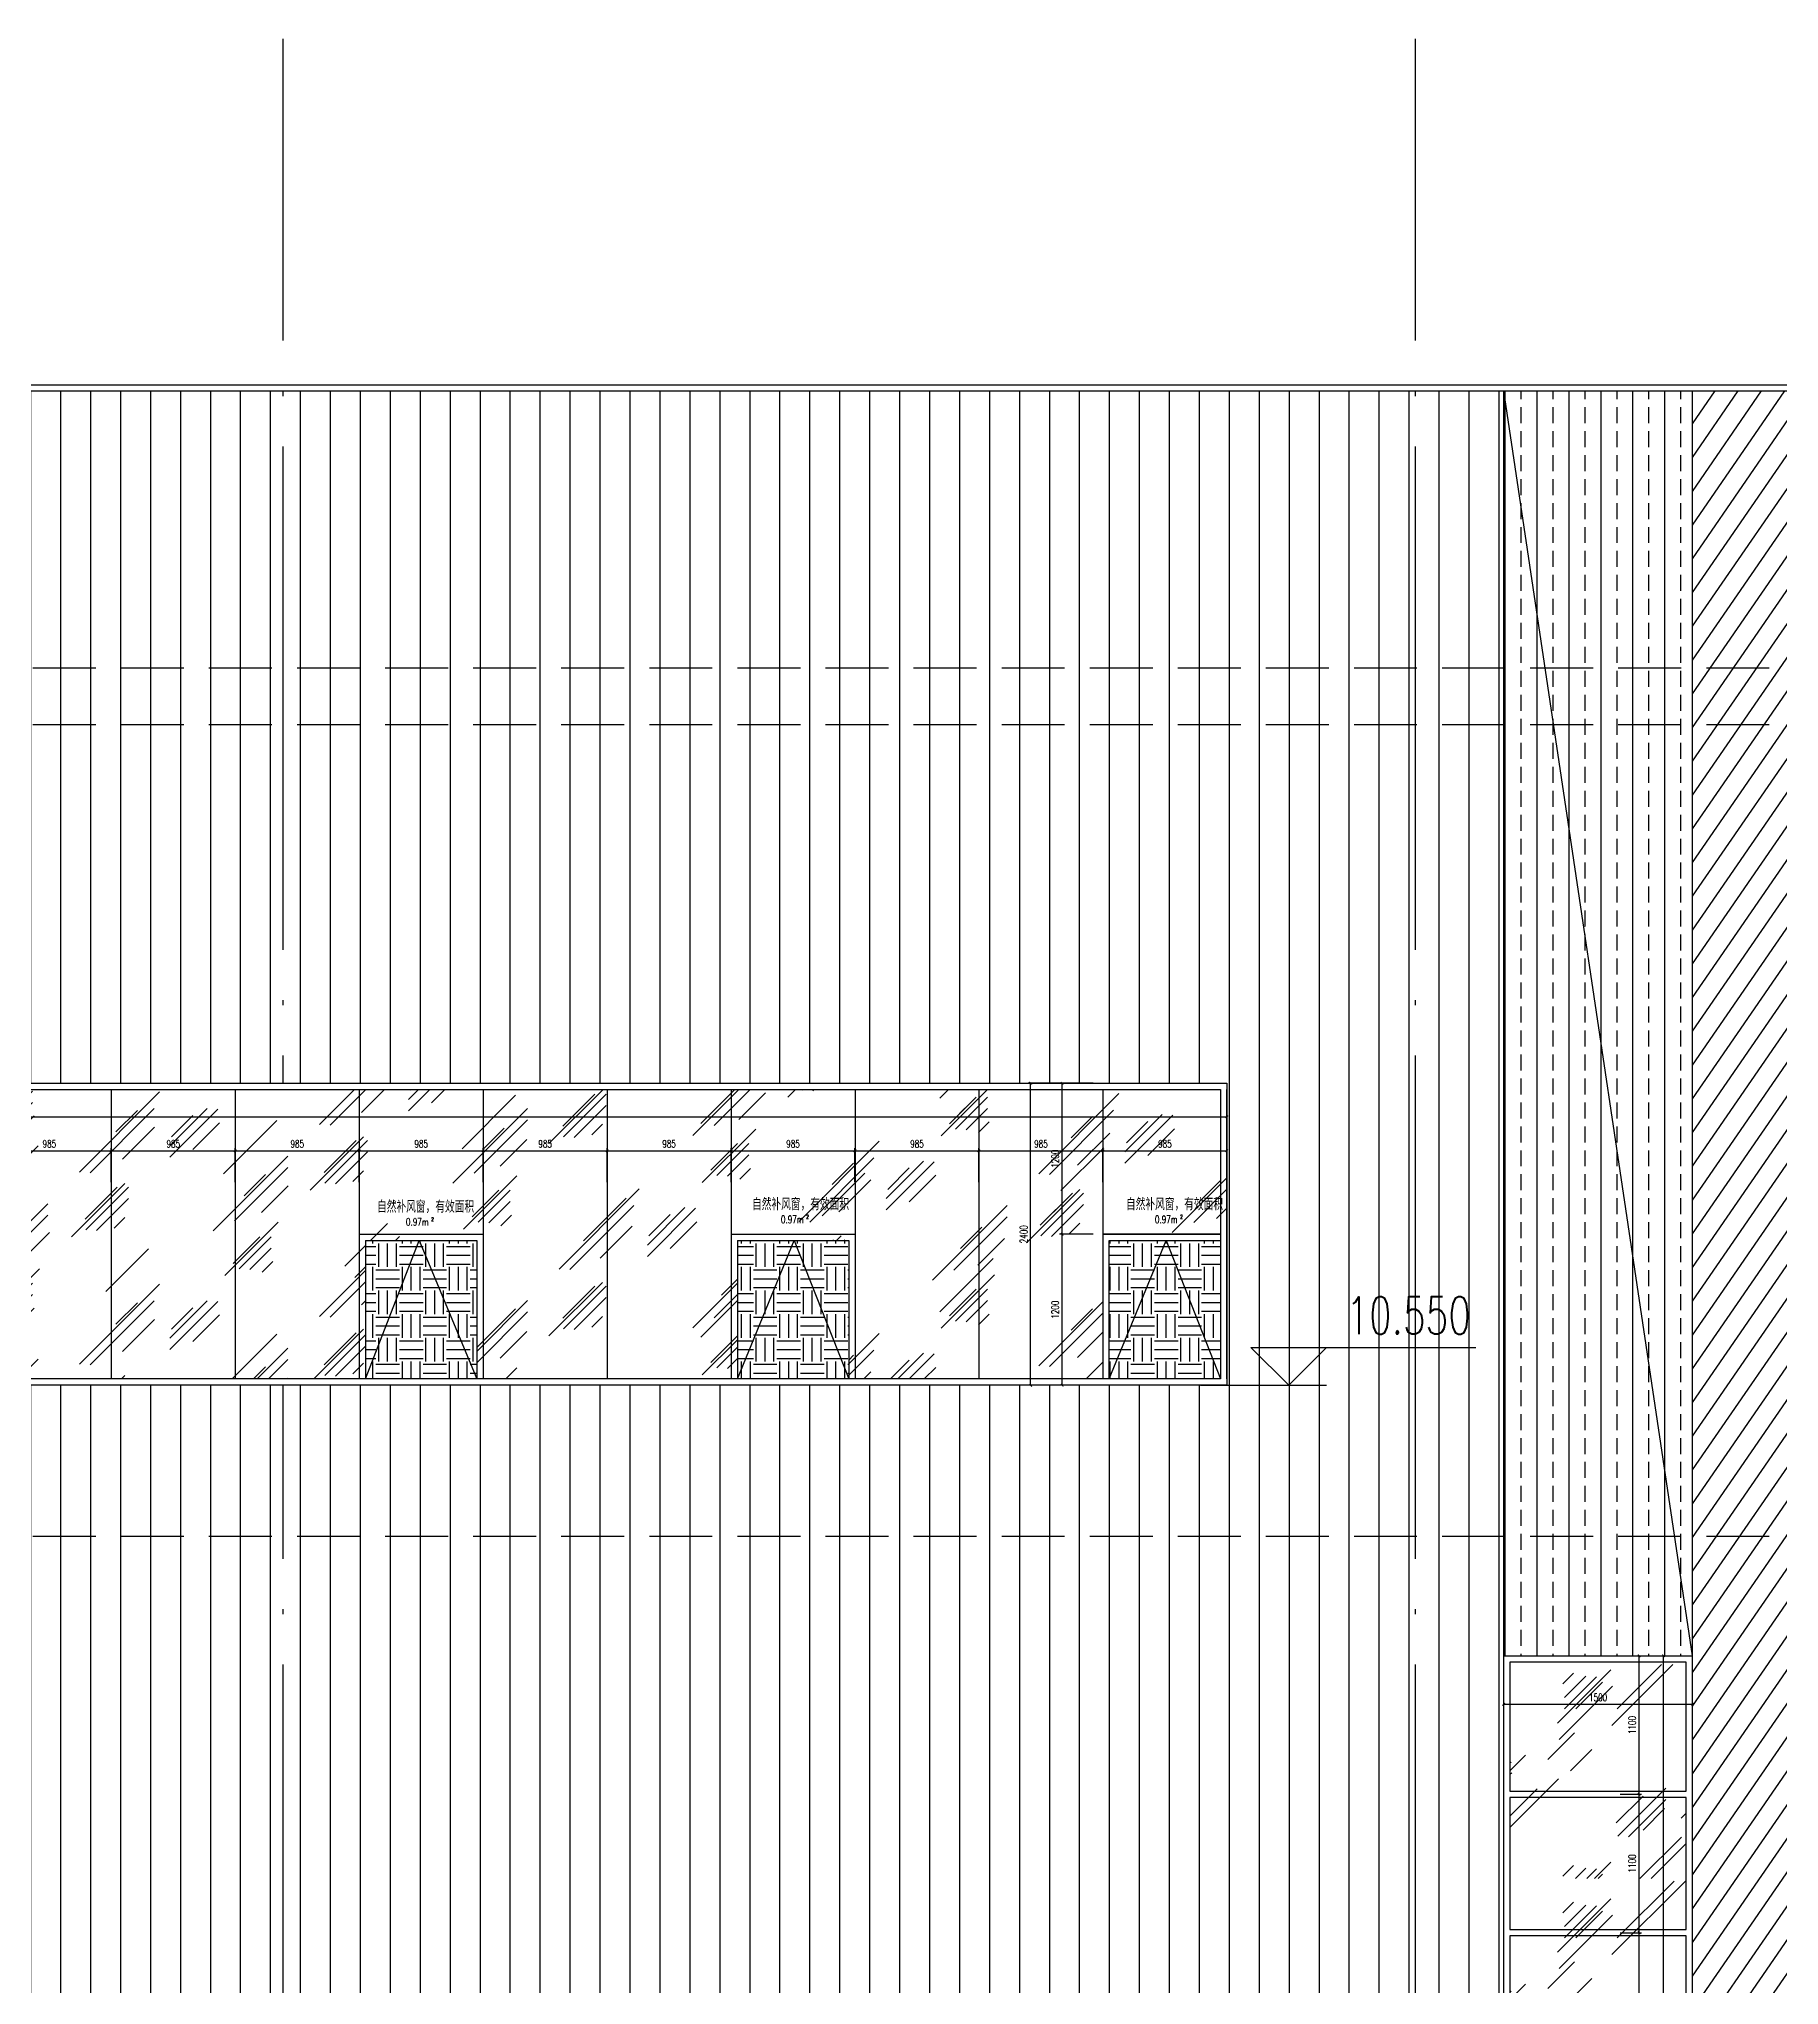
# Model space of a CAD drawing. Extents: x -4210259 to 293730, y -7499 to 868879.
# Drawn here: x -144240 to -130411, y 523021 to 538485 of the extents above; entities that cross this region are included whole.
import ezdxf

# ---------------------------------------------------------------- set-up
doc = ezdxf.new("R2010")
doc.units = 0
doc.header["$LTSCALE"] = 1000
doc.header["$MEASUREMENT"] = 0
doc.linetypes.add('__DASH', pattern=[0.35, 0.25, -0.1])
doc.linetypes.add('DOTE', pattern=[2.42, 2, -0.2, 0.02, -0.2])
doc.layers.get('Defpoints').update_dxf_attribs({"color": 210})
for name, color, linetype in [('A-AXIS-DOTE', 14, 'DOTE'), ('A-HATCH-2', 251, 'Continuous'), ('A-LIN-V', 9, 'Continuous'), ('A-WINDOW', 140, 'Continuous'), ('A-门窗表显示尺寸', 160, 'Continuous'), ('AS-WALL', 40, 'Continuous'), ('DIM_ELEV', 3, 'Continuous'), ('PUB_TEXT', 7, 'Continuous'), ('SPACE_HATCH', 8, 'Continuous'), ('参考线', 8, 'Continuous')]:
    doc.layers.add(name, color=color, linetype=linetype)
doc.layers.add('A-WALL-HATCH', color=8, linetype='Continuous', lineweight=13)
doc.layers.add('A-加建区域', color=47, linetype='Continuous', plot=False)
doc.styles.add('_TCH_DIM', font='SIMPLEX', dxfattribs={"bigfont": 'GBCBIG'})
doc.styles.add('_TCH_DIM_T3', font='SIMPLEX', dxfattribs={"width": 0.705882, "bigfont": 'GBCBIG'})
doc.styles.add('_TCH_SPACE', font='SIMPLEX', dxfattribs={"height": 5, "bigfont": 'GBCBIG'})
doc.styles.add('A-DIM_T3', font='SIMPLEX', dxfattribs={"width": 0.705882, "bigfont": 'GBCBIG'})
doc.dimstyles.new('_TCH_ARCH&&20', dxfattribs={"dimtxt": 59.5, "dimasz": 20, "dimexe": 20, "dimexo": 20, "dimgap": 25.25, "dimtad": 1, "dimdec": 0, "dimzin": 0, "dimdsep": 46, "dimtxsty": '_TCH_DIM_T3', "dimblk": 'ARCHTICK', "dimcen": 0.09, "dimclrt": 7, "dimazin": 2, "dimtfac": 1, "dimtdec": 0, "dimtix": 1, "dimtmove": 2, "dimatfit": 3, "dimfxl": 0, "dimtolj": 1, "dimtzin": 0, "dimarcsym": 0})
doc.dimstyles.new('A-DIM&&20', dxfattribs={"dimtxt": 59.5, "dimasz": 20, "dimexe": 20, "dimexo": 20, "dimgap": 25.25, "dimtad": 1, "dimdec": 0, "dimzin": 0, "dimdsep": 46, "dimtxsty": 'A-DIM_T3', "dimblk": 'ARCHTICK', "dimcen": 0.09, "dimclrt": 7, "dimazin": 2, "dimtfac": 1, "dimtdec": 0, "dimtix": 1, "dimtmove": 2, "dimatfit": 3, "dimfxl": 0, "dimtolj": 1, "dimtzin": 0, "dimarcsym": 0})
pattern_1 = [(90, (0, 0), (-238.125, 0), [])]
pattern_2 = [(0, (0, 0), (187.5, 187.5), [187.5, -187.5]), (0, (0, 70.31), (187.5, 187.5), [187.5, -187.5]), (0, (0, 140.62), (187.5, 187.5), [187.5, -187.5]), (90, (23.44, 164.06), (-187.5, 187.5), [187.5, -187.5]), (90, (93.75, 164.06), (-187.5, 187.5), [187.5, -187.5]), (90, (164.06, 164.06), (-187.5, 187.5), [187.5, -187.5])]

# ---------------------------------------------------------------- blocks, each defined once
blk = doc.blocks.new('_ArchTick')
at = {"color": 0, "linetype": 'ByBlock', "const_width": 0.4}
blk.add_lwpolyline([(-0.5, -0.5), (0.5, 0.5)], dxfattribs=at)
blk = doc.blocks.new('*D1228')
at = {"layer": 'A-门窗表显示尺寸', "color": 0, "lineweight": -2}
for p, q in [((-1802664, 520137), (-1802494, 520137)), ((-1802514, 519937), (-1802514, 520137)), ((-1802664, 519937), (-1802494, 519937))]:
    blk.add_line(p, q, dxfattribs=at)
at = {"layer": 'Defpoints', "color": 0}
for p in [(-1802684, 520137), (-1802514, 520137), (-1802684, 519937)]:
    blk.add_point(p, dxfattribs=at)
at = {"layer": 'A-门窗表显示尺寸', "color": 0, "lineweight": -2, "xscale": 20, "yscale": 20, "zscale": 20}
for p, rotation in [((-1802514, 520137), 90), ((-1802514, 519937), 270)]:
    blk.add_blockref('_ArchTick', p, dxfattribs=dict(at, rotation=rotation))
at = {"layer": 'A-门窗表显示尺寸', "color": 7, "insert": (-1802569, 520037), "char_height": 59.5, "attachment_point": 5, "rotation": 90, "style": '_TCH_DIM_T3'}
blk.add_mtext('\\A1;200', dxfattribs=at)
blk = doc.blocks.new('*D1229')
at = {"layer": 'A-门窗表显示尺寸', "color": 0, "lineweight": -2}
for p, q in [((-1802664, 521237), (-1802494, 521237)), ((-1802514, 520137), (-1802514, 521237)), ((-1802664, 520137), (-1802494, 520137))]:
    blk.add_line(p, q, dxfattribs=at)
at = {"layer": 'Defpoints', "color": 0}
for p in [(-1802684, 521237), (-1802514, 521237), (-1802684, 520137)]:
    blk.add_point(p, dxfattribs=at)
at = {"layer": 'A-门窗表显示尺寸', "color": 0, "lineweight": -2, "xscale": 20, "yscale": 20, "zscale": 20}
for p, rotation in [((-1802514, 521237), 90), ((-1802514, 520137), 270)]:
    blk.add_blockref('_ArchTick', p, dxfattribs=dict(at, rotation=rotation))
at = {"layer": 'A-门窗表显示尺寸', "color": 7, "insert": (-1802569, 520687), "char_height": 59.5, "attachment_point": 5, "rotation": 90, "style": '_TCH_DIM_T3'}
blk.add_mtext('\\A1;1100', dxfattribs=at)
blk = doc.blocks.new('*D1230')
at = {"layer": 'A-门窗表显示尺寸', "color": 0, "lineweight": -2}
for p, q in [((-1802664, 522337), (-1802494, 522337)), ((-1802514, 521237), (-1802514, 522337)), ((-1802664, 521237), (-1802494, 521237))]:
    blk.add_line(p, q, dxfattribs=at)
at = {"layer": 'Defpoints', "color": 0}
for p in [(-1802684, 522337), (-1802514, 522337), (-1802684, 521237)]:
    blk.add_point(p, dxfattribs=at)
at = {"layer": 'A-门窗表显示尺寸', "color": 0, "lineweight": -2, "xscale": 20, "yscale": 20, "zscale": 20}
for p, rotation in [((-1802514, 522337), 90), ((-1802514, 521237), 270)]:
    blk.add_blockref('_ArchTick', p, dxfattribs=dict(at, rotation=rotation))
at = {"layer": 'A-门窗表显示尺寸', "color": 7, "insert": (-1802569, 521787), "char_height": 59.5, "attachment_point": 5, "rotation": 90, "style": '_TCH_DIM_T3'}
blk.add_mtext('\\A1;1100', dxfattribs=at)
blk = doc.blocks.new('*D1231')
at = {"layer": 'A-门窗表显示尺寸', "color": 0, "lineweight": -2}
for p, q in [((-1802664, 523437), (-1802494, 523437)), ((-1802514, 522337), (-1802514, 523437)), ((-1802664, 522337), (-1802494, 522337))]:
    blk.add_line(p, q, dxfattribs=at)
at = {"layer": 'Defpoints', "color": 0}
for p in [(-1802684, 523437), (-1802514, 523437), (-1802684, 522337)]:
    blk.add_point(p, dxfattribs=at)
at = {"layer": 'A-门窗表显示尺寸', "color": 0, "lineweight": -2, "xscale": 20, "yscale": 20, "zscale": 20}
for p, rotation in [((-1802514, 523437), 90), ((-1802514, 522337), 270)]:
    blk.add_blockref('_ArchTick', p, dxfattribs=dict(at, rotation=rotation))
at = {"layer": 'A-门窗表显示尺寸', "color": 7, "insert": (-1802569, 522887), "char_height": 59.5, "attachment_point": 5, "rotation": 90, "style": '_TCH_DIM_T3'}
blk.add_mtext('\\A1;1100', dxfattribs=at)
blk = doc.blocks.new('*D1232')
at = {"layer": 'A-门窗表显示尺寸', "color": 0, "lineweight": -2}
for p, q in [((-1802664, 524537), (-1802494, 524537)), ((-1802514, 523437), (-1802514, 524537)), ((-1802664, 523437), (-1802494, 523437))]:
    blk.add_line(p, q, dxfattribs=at)
at = {"layer": 'Defpoints', "color": 0}
for p in [(-1802684, 524537), (-1802514, 524537), (-1802684, 523437)]:
    blk.add_point(p, dxfattribs=at)
at = {"layer": 'A-门窗表显示尺寸', "color": 0, "lineweight": -2, "xscale": 20, "yscale": 20, "zscale": 20}
for p, rotation in [((-1802514, 524537), 90), ((-1802514, 523437), 270)]:
    blk.add_blockref('_ArchTick', p, dxfattribs=dict(at, rotation=rotation))
at = {"layer": 'A-门窗表显示尺寸', "color": 7, "insert": (-1802569, 523987), "char_height": 59.5, "attachment_point": 5, "rotation": 90, "style": '_TCH_DIM_T3'}
blk.add_mtext('\\A1;1100', dxfattribs=at)
blk = doc.blocks.new('*D1233')
at = {"layer": 'A-门窗表显示尺寸', "color": 0, "lineweight": -2}
for p, q in [((-1802664, 525637), (-1802494, 525637)), ((-1802514, 524537), (-1802514, 525637)), ((-1802664, 524537), (-1802494, 524537))]:
    blk.add_line(p, q, dxfattribs=at)
at = {"layer": 'Defpoints', "color": 0}
for p in [(-1802684, 525637), (-1802514, 525637), (-1802684, 524537)]:
    blk.add_point(p, dxfattribs=at)
at = {"layer": 'A-门窗表显示尺寸', "color": 0, "lineweight": -2, "xscale": 20, "yscale": 20, "zscale": 20}
for p, rotation in [((-1802514, 525637), 90), ((-1802514, 524537), 270)]:
    blk.add_blockref('_ArchTick', p, dxfattribs=dict(at, rotation=rotation))
at = {"layer": 'A-门窗表显示尺寸', "color": 7, "insert": (-1802569, 525087), "char_height": 59.5, "attachment_point": 5, "rotation": 90, "style": '_TCH_DIM_T3'}
blk.add_mtext('\\A1;1100', dxfattribs=at)
blk = doc.blocks.new('*D1234')
at = {"layer": 'A-门窗表显示尺寸', "color": 0, "lineweight": -2}
for p, q in [((-1802644, 525637), (-1802300, 525637)), ((-1802320, 517237), (-1802320, 525637)), ((-1802644, 517237), (-1802300, 517237))]:
    blk.add_line(p, q, dxfattribs=at)
at = {"layer": 'Defpoints', "color": 0}
for p in [(-1802664, 525637), (-1802320, 525637), (-1802664, 517237)]:
    blk.add_point(p, dxfattribs=at)
at = {"layer": 'A-门窗表显示尺寸', "color": 0, "lineweight": -2, "xscale": 20, "yscale": 20, "zscale": 20}
for p, rotation in [((-1802320, 525637), 90), ((-1802320, 517237), 270)]:
    blk.add_blockref('_ArchTick', p, dxfattribs=dict(at, rotation=rotation))
at = {"layer": 'A-门窗表显示尺寸', "color": 7, "insert": (-1802375, 521437), "char_height": 59.5, "attachment_point": 5, "rotation": 90, "style": '_TCH_DIM_T3'}
blk.add_mtext('\\A1;8400', dxfattribs=at)
blk = doc.blocks.new('*D1235')
at = {"layer": 'A-门窗表显示尺寸', "color": 0, "lineweight": -2}
for p, q in [((-1803590, 525103), (-1803590, 525272)), ((-1803590, 525252), (-1802090, 525252)), ((-1802090, 525103), (-1802090, 525272))]:
    blk.add_line(p, q, dxfattribs=at)
at = {"layer": 'Defpoints', "color": 0}
for p in [(-1802090, 525252), (-1803590, 525083), (-1802090, 525083)]:
    blk.add_point(p, dxfattribs=at)
at = {"layer": 'A-门窗表显示尺寸', "color": 0, "lineweight": -2, "xscale": 20, "yscale": 20, "zscale": 20, "rotation": 180}
blk.add_blockref('_ArchTick', (-1803590, 525252), dxfattribs=at)
at = {"layer": 'A-门窗表显示尺寸', "color": 0, "lineweight": -2, "xscale": 20, "yscale": 20, "zscale": 20}
blk.add_blockref('_ArchTick', (-1802090, 525252), dxfattribs=at)
at = {"layer": 'A-门窗表显示尺寸', "color": 7, "insert": (-1802840, 525307), "char_height": 59.5, "attachment_point": 5, "style": 'A-DIM_T3'}
blk.add_mtext('\\A1;1500', dxfattribs=at)
blk = doc.blocks.new('*D1482')
at = {"layer": 'A-门窗表显示尺寸', "color": 0, "lineweight": -2}
for p, q in [((88599, 519123), (88599, 519390)), ((88599, 519370), (109599, 519370)), ((109599, 519123), (109599, 519390))]:
    blk.add_line(p, q, dxfattribs=at)
at = {"layer": 'Defpoints', "color": 0}
for p in [(109599, 519370), (88599, 519103), (109599, 519103)]:
    blk.add_point(p, dxfattribs=at)
at = {"layer": 'A-门窗表显示尺寸', "color": 0, "lineweight": -2, "xscale": 20, "yscale": 20, "zscale": 20, "rotation": 180}
blk.add_blockref('_ArchTick', (88599, 519370), dxfattribs=at)
at = {"layer": 'A-门窗表显示尺寸', "color": 0, "lineweight": -2, "xscale": 20, "yscale": 20, "zscale": 20}
blk.add_blockref('_ArchTick', (109599, 519370), dxfattribs=at)
at = {"layer": 'A-门窗表显示尺寸', "color": 7, "insert": (99099, 519425), "char_height": 59.5, "attachment_point": 5, "style": 'A-DIM_T3'}
blk.add_mtext('\\A1;21000', dxfattribs=at)
blk = doc.blocks.new('*D1483')
at = {"layer": 'A-门窗表显示尺寸', "color": 0, "lineweight": -2}
for p, q in [((108288, 519637), (108020, 519637)), ((108040, 517237), (108040, 519637)), ((108288, 517237), (108020, 517237))]:
    blk.add_line(p, q, dxfattribs=at)
at = {"layer": 'Defpoints', "color": 0}
for p in [(108040, 519637), (108308, 519637), (108308, 517237)]:
    blk.add_point(p, dxfattribs=at)
at = {"layer": 'A-门窗表显示尺寸', "color": 0, "lineweight": -2, "xscale": 20, "yscale": 20, "zscale": 20}
for p, rotation in [((108040, 519637), 90), ((108040, 517237), 270)]:
    blk.add_blockref('_ArchTick', p, dxfattribs=dict(at, rotation=rotation))
at = {"layer": 'A-门窗表显示尺寸', "color": 7, "insert": (107985, 518437), "char_height": 59.5, "attachment_point": 5, "rotation": 90, "style": 'A-DIM_T3'}
blk.add_mtext('\\A1;2400', dxfattribs=at)
blk = doc.blocks.new('*D1484')
at = {"layer": 'A-门窗表显示尺寸', "color": 0, "lineweight": -2}
for p, q in [((108614, 518850), (108614, 519120)), ((108614, 519100), (109599, 519100)), ((109599, 518850), (109599, 519120))]:
    blk.add_line(p, q, dxfattribs=at)
at = {"layer": 'Defpoints', "color": 0}
for p in [(109599, 519100), (108614, 518830), (109599, 518830)]:
    blk.add_point(p, dxfattribs=at)
at = {"layer": 'A-门窗表显示尺寸', "color": 0, "lineweight": -2, "xscale": 20, "yscale": 20, "zscale": 20, "rotation": 180}
blk.add_blockref('_ArchTick', (108614, 519100), dxfattribs=at)
at = {"layer": 'A-门窗表显示尺寸', "color": 0, "lineweight": -2, "xscale": 20, "yscale": 20, "zscale": 20}
blk.add_blockref('_ArchTick', (109599, 519100), dxfattribs=at)
at = {"layer": 'A-门窗表显示尺寸', "color": 7, "insert": (109107, 519155), "char_height": 59.5, "attachment_point": 5, "style": 'A-DIM_T3'}
blk.add_mtext('\\A1;985', dxfattribs=at)
blk = doc.blocks.new('*D1485')
at = {"layer": 'A-门窗表显示尺寸', "color": 0, "lineweight": -2}
for p, q in [((107629, 518850), (107629, 519120)), ((107629, 519100), (108614, 519100)), ((108614, 518850), (108614, 519120))]:
    blk.add_line(p, q, dxfattribs=at)
at = {"layer": 'Defpoints', "color": 0}
for p in [(108614, 519100), (107629, 518830), (108614, 518830)]:
    blk.add_point(p, dxfattribs=at)
at = {"layer": 'A-门窗表显示尺寸', "color": 0, "lineweight": -2, "xscale": 20, "yscale": 20, "zscale": 20, "rotation": 180}
blk.add_blockref('_ArchTick', (107629, 519100), dxfattribs=at)
at = {"layer": 'A-门窗表显示尺寸', "color": 0, "lineweight": -2, "xscale": 20, "yscale": 20, "zscale": 20}
blk.add_blockref('_ArchTick', (108614, 519100), dxfattribs=at)
at = {"layer": 'A-门窗表显示尺寸', "color": 7, "insert": (108122, 519155), "char_height": 59.5, "attachment_point": 5, "style": 'A-DIM_T3'}
blk.add_mtext('\\A1;985', dxfattribs=at)
blk = doc.blocks.new('*D1486')
at = {"layer": 'A-门窗表显示尺寸', "color": 0, "lineweight": -2}
for p, q in [((106644, 518850), (106644, 519120)), ((106644, 519100), (107629, 519100)), ((107629, 518850), (107629, 519120))]:
    blk.add_line(p, q, dxfattribs=at)
at = {"layer": 'Defpoints', "color": 0}
for p in [(107629, 519100), (106644, 518830), (107629, 518830)]:
    blk.add_point(p, dxfattribs=at)
at = {"layer": 'A-门窗表显示尺寸', "color": 0, "lineweight": -2, "xscale": 20, "yscale": 20, "zscale": 20, "rotation": 180}
blk.add_blockref('_ArchTick', (106644, 519100), dxfattribs=at)
at = {"layer": 'A-门窗表显示尺寸', "color": 0, "lineweight": -2, "xscale": 20, "yscale": 20, "zscale": 20}
blk.add_blockref('_ArchTick', (107629, 519100), dxfattribs=at)
at = {"layer": 'A-门窗表显示尺寸', "color": 7, "insert": (107137, 519155), "char_height": 59.5, "attachment_point": 5, "style": 'A-DIM_T3'}
blk.add_mtext('\\A1;985', dxfattribs=at)
blk = doc.blocks.new('*D1487')
at = {"layer": 'A-门窗表显示尺寸', "color": 0, "lineweight": -2}
for p, q in [((105659, 518850), (105659, 519120)), ((105659, 519100), (106644, 519100)), ((106644, 518850), (106644, 519120))]:
    blk.add_line(p, q, dxfattribs=at)
at = {"layer": 'Defpoints', "color": 0}
for p in [(106644, 519100), (105659, 518830), (106644, 518830)]:
    blk.add_point(p, dxfattribs=at)
at = {"layer": 'A-门窗表显示尺寸', "color": 0, "lineweight": -2, "xscale": 20, "yscale": 20, "zscale": 20, "rotation": 180}
blk.add_blockref('_ArchTick', (105659, 519100), dxfattribs=at)
at = {"layer": 'A-门窗表显示尺寸', "color": 0, "lineweight": -2, "xscale": 20, "yscale": 20, "zscale": 20}
blk.add_blockref('_ArchTick', (106644, 519100), dxfattribs=at)
at = {"layer": 'A-门窗表显示尺寸', "color": 7, "insert": (106152, 519155), "char_height": 59.5, "attachment_point": 5, "style": 'A-DIM_T3'}
blk.add_mtext('\\A1;985', dxfattribs=at)
blk = doc.blocks.new('*D1488')
at = {"layer": 'A-门窗表显示尺寸', "color": 0, "lineweight": -2}
for p, q in [((104674, 518850), (104674, 519120)), ((104674, 519100), (105659, 519100)), ((105659, 518850), (105659, 519120))]:
    blk.add_line(p, q, dxfattribs=at)
at = {"layer": 'Defpoints', "color": 0}
for p in [(105659, 519100), (104674, 518830), (105659, 518830)]:
    blk.add_point(p, dxfattribs=at)
at = {"layer": 'A-门窗表显示尺寸', "color": 0, "lineweight": -2, "xscale": 20, "yscale": 20, "zscale": 20, "rotation": 180}
blk.add_blockref('_ArchTick', (104674, 519100), dxfattribs=at)
at = {"layer": 'A-门窗表显示尺寸', "color": 0, "lineweight": -2, "xscale": 20, "yscale": 20, "zscale": 20}
blk.add_blockref('_ArchTick', (105659, 519100), dxfattribs=at)
at = {"layer": 'A-门窗表显示尺寸', "color": 7, "insert": (105167, 519155), "char_height": 59.5, "attachment_point": 5, "style": 'A-DIM_T3'}
blk.add_mtext('\\A1;985', dxfattribs=at)
blk = doc.blocks.new('*D1489')
at = {"layer": 'A-门窗表显示尺寸', "color": 0, "lineweight": -2}
for p, q in [((103689, 518850), (103689, 519120)), ((103689, 519100), (104674, 519100)), ((104674, 518850), (104674, 519120))]:
    blk.add_line(p, q, dxfattribs=at)
at = {"layer": 'Defpoints', "color": 0}
for p in [(104674, 519100), (103689, 518830), (104674, 518830)]:
    blk.add_point(p, dxfattribs=at)
at = {"layer": 'A-门窗表显示尺寸', "color": 0, "lineweight": -2, "xscale": 20, "yscale": 20, "zscale": 20, "rotation": 180}
blk.add_blockref('_ArchTick', (103689, 519100), dxfattribs=at)
at = {"layer": 'A-门窗表显示尺寸', "color": 0, "lineweight": -2, "xscale": 20, "yscale": 20, "zscale": 20}
blk.add_blockref('_ArchTick', (104674, 519100), dxfattribs=at)
at = {"layer": 'A-门窗表显示尺寸', "color": 7, "insert": (104182, 519155), "char_height": 59.5, "attachment_point": 5, "style": 'A-DIM_T3'}
blk.add_mtext('\\A1;985', dxfattribs=at)
blk = doc.blocks.new('*D1490')
at = {"layer": 'A-门窗表显示尺寸', "color": 0, "lineweight": -2}
for p, q in [((102704, 518850), (102704, 519120)), ((102704, 519100), (103689, 519100)), ((103689, 518850), (103689, 519120))]:
    blk.add_line(p, q, dxfattribs=at)
at = {"layer": 'Defpoints', "color": 0}
for p in [(103689, 519100), (102704, 518830), (103689, 518830)]:
    blk.add_point(p, dxfattribs=at)
at = {"layer": 'A-门窗表显示尺寸', "color": 0, "lineweight": -2, "xscale": 20, "yscale": 20, "zscale": 20, "rotation": 180}
blk.add_blockref('_ArchTick', (102704, 519100), dxfattribs=at)
at = {"layer": 'A-门窗表显示尺寸', "color": 0, "lineweight": -2, "xscale": 20, "yscale": 20, "zscale": 20}
blk.add_blockref('_ArchTick', (103689, 519100), dxfattribs=at)
at = {"layer": 'A-门窗表显示尺寸', "color": 7, "insert": (103197, 519155), "char_height": 59.5, "attachment_point": 5, "style": 'A-DIM_T3'}
blk.add_mtext('\\A1;985', dxfattribs=at)
blk = doc.blocks.new('*D1491')
at = {"layer": 'A-门窗表显示尺寸', "color": 0, "lineweight": -2}
for p, q in [((101719, 518850), (101719, 519120)), ((101719, 519100), (102704, 519100)), ((102704, 518850), (102704, 519120))]:
    blk.add_line(p, q, dxfattribs=at)
at = {"layer": 'Defpoints', "color": 0}
for p in [(102704, 519100), (101719, 518830), (102704, 518830)]:
    blk.add_point(p, dxfattribs=at)
at = {"layer": 'A-门窗表显示尺寸', "color": 0, "lineweight": -2, "xscale": 20, "yscale": 20, "zscale": 20, "rotation": 180}
blk.add_blockref('_ArchTick', (101719, 519100), dxfattribs=at)
at = {"layer": 'A-门窗表显示尺寸', "color": 0, "lineweight": -2, "xscale": 20, "yscale": 20, "zscale": 20}
blk.add_blockref('_ArchTick', (102704, 519100), dxfattribs=at)
at = {"layer": 'A-门窗表显示尺寸', "color": 7, "insert": (102212, 519155), "char_height": 59.5, "attachment_point": 5, "style": 'A-DIM_T3'}
blk.add_mtext('\\A1;985', dxfattribs=at)
blk = doc.blocks.new('*D1492')
at = {"layer": 'A-门窗表显示尺寸', "color": 0, "lineweight": -2}
for p, q in [((100734, 518850), (100734, 519120)), ((100734, 519100), (101719, 519100)), ((101719, 518850), (101719, 519120))]:
    blk.add_line(p, q, dxfattribs=at)
at = {"layer": 'Defpoints', "color": 0}
for p in [(101719, 519100), (100734, 518830), (101719, 518830)]:
    blk.add_point(p, dxfattribs=at)
at = {"layer": 'A-门窗表显示尺寸', "color": 0, "lineweight": -2, "xscale": 20, "yscale": 20, "zscale": 20, "rotation": 180}
blk.add_blockref('_ArchTick', (100734, 519100), dxfattribs=at)
at = {"layer": 'A-门窗表显示尺寸', "color": 0, "lineweight": -2, "xscale": 20, "yscale": 20, "zscale": 20}
blk.add_blockref('_ArchTick', (101719, 519100), dxfattribs=at)
at = {"layer": 'A-门窗表显示尺寸', "color": 7, "insert": (101227, 519155), "char_height": 59.5, "attachment_point": 5, "style": 'A-DIM_T3'}
blk.add_mtext('\\A1;985', dxfattribs=at)
blk = doc.blocks.new('*D1493')
at = {"layer": 'A-门窗表显示尺寸', "color": 0, "lineweight": -2}
for p, q in [((99749, 518850), (99749, 519120)), ((99749, 519100), (100734, 519100)), ((100734, 518850), (100734, 519120))]:
    blk.add_line(p, q, dxfattribs=at)
at = {"layer": 'Defpoints', "color": 0}
for p in [(100734, 519100), (99749, 518830), (100734, 518830)]:
    blk.add_point(p, dxfattribs=at)
at = {"layer": 'A-门窗表显示尺寸', "color": 0, "lineweight": -2, "xscale": 20, "yscale": 20, "zscale": 20, "rotation": 180}
blk.add_blockref('_ArchTick', (99749, 519100), dxfattribs=at)
at = {"layer": 'A-门窗表显示尺寸', "color": 0, "lineweight": -2, "xscale": 20, "yscale": 20, "zscale": 20}
blk.add_blockref('_ArchTick', (100734, 519100), dxfattribs=at)
at = {"layer": 'A-门窗表显示尺寸', "color": 7, "insert": (100242, 519155), "char_height": 59.5, "attachment_point": 5, "style": 'A-DIM_T3'}
blk.add_mtext('\\A1;985', dxfattribs=at)
blk = doc.blocks.new('*D1505')
at = {"layer": 'A-门窗表显示尺寸', "color": 0, "lineweight": -2}
for p, q in [((108538, 518437), (108270, 518437)), ((108290, 517237), (108290, 518437)), ((108538, 517237), (108270, 517237))]:
    blk.add_line(p, q, dxfattribs=at)
at = {"layer": 'Defpoints', "color": 0}
for p in [(108290, 518437), (108558, 518437), (108558, 517237)]:
    blk.add_point(p, dxfattribs=at)
at = {"layer": 'A-门窗表显示尺寸', "color": 0, "lineweight": -2, "xscale": 20, "yscale": 20, "zscale": 20}
for p, rotation in [((108290, 518437), 90), ((108290, 517237), 270)]:
    blk.add_blockref('_ArchTick', p, dxfattribs=dict(at, rotation=rotation))
at = {"layer": 'A-门窗表显示尺寸', "color": 7, "insert": (108235, 517837), "char_height": 59.5, "attachment_point": 5, "rotation": 90, "style": 'A-DIM_T3'}
blk.add_mtext('\\A1;1200', dxfattribs=at)
blk = doc.blocks.new('*D1506')
at = {"layer": 'A-门窗表显示尺寸', "color": 0, "lineweight": -2}
for p, q in [((108538, 519637), (108270, 519637)), ((108290, 518437), (108290, 519637)), ((108538, 518437), (108270, 518437))]:
    blk.add_line(p, q, dxfattribs=at)
at = {"layer": 'Defpoints', "color": 0}
for p in [(108290, 519637), (108558, 519637), (108558, 518437)]:
    blk.add_point(p, dxfattribs=at)
at = {"layer": 'A-门窗表显示尺寸', "color": 0, "lineweight": -2, "xscale": 20, "yscale": 20, "zscale": 20}
for p, rotation in [((108290, 519637), 90), ((108290, 518437), 270)]:
    blk.add_blockref('_ArchTick', p, dxfattribs=dict(at, rotation=rotation))
at = {"layer": 'A-门窗表显示尺寸', "color": 7, "insert": (108235, 519037), "char_height": 59.5, "attachment_point": 5, "rotation": 90, "style": 'A-DIM_T3'}
blk.add_mtext('\\A1;1200', dxfattribs=at)
blk = doc.blocks.new('C1454')
at = {"layer": 'A-HATCH-2'}
h = blk.add_hatch(dxfattribs=at)
h.set_pattern_fill('ANSI38', color=256, scale=50)
h.set_pattern_definition([(45, (0, 0), (-56.1266008, 56.1266008), []), (135, (0, 0), (-168.3798023, 56.1266008), [198.4375, -119.0625])])
h.paths.add_polyline_path([(-1803590.4, 520137.5), (-1802090.4, 520137.5), (-1802090.4, 519937.5), (-1803590.4, 519937.5)])
at = {"layer": 'A-WALL-HATCH'}
h = blk.add_hatch(dxfattribs=at)
h.set_pattern_fill('玻璃2', color=256, scale=100)
h.set_pattern_definition([(45, (2950370, 40), (0, 1527.35065), [600, -360, 600, -360, 240, -523.28157]), (45, (2950340, 70), (0, 1527.35065), [480, -600, 360, -360, 420, -463.28157]), (45, (2950340, 160), (0, 1527.35065), [360, -720, 240, -360, 540, -463.28157]), (45, (2950430, 70), (0, 1527.35065), [360, -720, 300, -1303.2815]), (45, (2950520, 160), (0, 1527.35065), [180, -900, 120, -1483.2815]), (45, (2950370, 310), (0, 1527.35065), [120, -900, 120, -480, 300, -763.28157]), (45, (2950910, 220), (0, 1527.35065), [600, -900, 720, -475.28157]), (45, (2950910, 130), (0, 1527.35065), [840, -600, 900, -355.28157]), (45, (2951060, 250), (0, -1697.05627), [600, -840, 480, -763.28157]), (45, (2950970, 430), (0, 1527.35065), [300, -1200, 360, -823.28157]), (45, (2951150, 340), (0, 1527.35065), [240, -1200, 240, -1003.2815])])
h.paths.add_polyline_path([(-1803540.4, 523867.5), (-1802140.4, 523867.5), (-1802140.4, 525567.5), (-1803540.4, 525567.5)])
h = blk.add_hatch(dxfattribs=at)
h.set_pattern_fill('玻璃2', color=256, scale=100)
h.set_pattern_definition([(45, (2950370, -1780), (0, 1527.35065), [600, -360, 600, -360, 240, -523.28157]), (45, (2950340, -1750), (0, 1527.35065), [480, -600, 360, -360, 420, -463.28157]), (45, (2950340, -1660), (0, 1527.35065), [360, -720, 240, -360, 540, -463.28157]), (45, (2950430, -1750), (0, 1527.35065), [360, -720, 300, -1303.2815]), (45, (2950520, -1660), (0, 1527.35065), [180, -900, 120, -1483.2815]), (45, (2950370, -1510), (0, 1527.35065), [120, -900, 120, -480, 300, -763.28157]), (45, (2950910, -1600), (0, 1527.35065), [600, -900, 720, -475.28157]), (45, (2950910, -1690), (0, 1527.35065), [840, -600, 900, -355.28157]), (45, (2951060, -1570), (0, -1697.05627), [600, -840, 480, -763.28157]), (45, (2950970, -1390), (0, 1527.35065), [300, -1200, 360, -823.28157]), (45, (2951150, -1480), (0, 1527.35065), [240, -1200, 240, -1003.2815])])
h.paths.add_polyline_path([(-1802140.4, 522332.5), (-1803540.4, 522332.5), (-1803540.4, 522047.5), (-1802140.4, 522047.5)])
h.paths.add_polyline_path([(-1803540.4, 522382.5), (-1802140.4, 522382.5), (-1802140.4, 523847.5), (-1803540.4, 523847.5)])
h = blk.add_hatch(dxfattribs=at)
h.set_pattern_fill('玻璃2', color=256, scale=100)
h.set_pattern_definition([(45, (2950370, -3595), (0, 1527.35065), [600, -360, 600, -360, 240, -523.28157]), (45, (2950340, -3565), (0, 1527.35065), [480, -600, 360, -360, 420, -463.28157]), (45, (2950340, -3475), (0, 1527.35065), [360, -720, 240, -360, 540, -463.28157]), (45, (2950430, -3565), (0, 1527.35065), [360, -720, 300, -1303.2815]), (45, (2950520, -3475), (0, 1527.35065), [180, -900, 120, -1483.2815]), (45, (2950370, -3325), (0, 1527.35065), [120, -900, 120, -480, 300, -763.28157]), (45, (2950910, -3415), (0, 1527.35065), [600, -900, 720, -475.28157]), (45, (2950910, -3505), (0, 1527.35065), [840, -600, 900, -355.28157]), (45, (2951060, -3385), (0, -1697.05627), [600, -840, 480, -763.28157]), (45, (2950970, -3205), (0, 1527.35065), [300, -1200, 360, -823.28157]), (45, (2951150, -3295), (0, 1527.35065), [240, -1200, 240, -1003.2815])])
h.paths.add_polyline_path([(-1803540.4, 520232.5), (-1802140.4, 520232.5), (-1802140.4, 522032.5), (-1803540.4, 522032.5)])
at = {"layer": 'A-LIN-V'}
for p, q in [((-1803590.4, 525637.5), (-1802090.4, 525637.5)), ((-1803590.4, 520137.5), (-1802190.4, 520137.5))]:
    blk.add_line(p, q, dxfattribs=at)
at = {"layer": 'A-WALL-HATCH'}
blk.add_line((-1802314.3, 519937.5), (-1802314.3, 520137.5), dxfattribs=at)
at = {"layer": 'A-WINDOW'}
for p, q in [((-1803590.4, 520117.5), (-1803590.4, 525637.5)), ((-1803590.4, 525637.5), (-1802090.4, 525637.5)), ((-1802090.4, 520117.5), (-1802090.4, 525637.5)), ((-1803590.4, 520137.5), (-1802090.4, 520137.5))]:
    blk.add_line(p, q, dxfattribs=at)
for points in [[(-1803540.4, 524562.5), (-1802140.4, 524562.5), (-1802140.4, 525587.5), (-1803540.4, 525587.5)], [(-1803540.4, 523462.5), (-1802140.4, 523462.5), (-1802140.4, 524512.5), (-1803540.4, 524512.5)], [(-1803540.4, 522362.5), (-1802140.4, 522362.5), (-1802140.4, 523412.5), (-1803540.4, 523412.5)], [(-1803540.4, 522312.5), (-1803540.4, 521262.5), (-1802140.4, 521262.5), (-1802140.4, 522312.5)], [(-1803540.4, 520187.5), (-1802140.4, 520187.5), (-1802140.4, 521212.5), (-1803540.4, 521212.5)], [(-1803590.4, 520137.5), (-1802090.4, 520137.5), (-1802090.4, 519937.5), (-1803590.4, 519937.5)]]:
    blk.add_lwpolyline(points, close=True, dxfattribs=at)
at = {"layer": 'A-门窗表显示尺寸'}
for p1, p2, distance, dimstyle, picture, middle in [((-1802684.3, 524537.5), (-1802684.3, 525637.5), -170, '_TCH_ARCH&&20', '*D1233', (-1802569.3, 525087.5)), ((-1802664.3, 517237.5), (-1802664.3, 525637.5), -344.3, '_TCH_ARCH&&20', '*D1234', (-1802375, 521437.5)), ((-1803590.4, 525082.5), (-1802090.4, 525082.5), 169.5, 'A-DIM&&20', '*D1235', (-1802840.4, 525307)), ((-1802684.3, 523437.5), (-1802684.3, 524537.5), -170, '_TCH_ARCH&&20', '*D1232', (-1802569.3, 523987.5)), ((-1802684.3, 522337.5), (-1802684.3, 523437.5), -170, '_TCH_ARCH&&20', '*D1231', (-1802569.3, 522887.5)), ((-1802684.3, 521237.5), (-1802684.3, 522337.5), -170, '_TCH_ARCH&&20', '*D1230', (-1802569.3, 521787.5)), ((-1802684.3, 520137.5), (-1802684.3, 521237.5), -170, '_TCH_ARCH&&20', '*D1229', (-1802569.3, 520687.5)), ((-1802684.3, 519937.5), (-1802684.3, 520137.5), -170, '_TCH_ARCH&&20', '*D1228', (-1802569.3, 520037.5))]:
    dim = blk.add_aligned_dim(p1=p1, p2=p2, distance=distance, dimstyle=dimstyle, dxfattribs=at)
    dim.commit()
    dim.dimension.update_dxf_attribs({"geometry": picture, "text_midpoint": middle})
blk = doc.blocks.new('ry56')
blk.add_wipeout([(88599.3, 517237.5), (109599.3, 517237.5), (109599.3, 519637.5), (88599.3, 519637.5)]).dxf.layer = '参考线'
at = {"layer": 'A-WALL-HATCH'}
h = blk.add_hatch(dxfattribs=at)
h.set_pattern_fill('玻璃2', color=256, scale=100, angle=180)
h.set_pattern_definition([(225, (298528.7, -10610), (-2e-13, -1527.3506), [600, -360, 600, -360, 240, -523.2816]), (225, (298558.7, -10640), (-2e-13, -1527.3506), [480, -600, 360, -360, 420, -463.2816]), (225, (298558.7, -10730), (-2e-13, -1527.3506), [360, -720, 240, -360, 540, -463.2816]), (225, (298468.7, -10640), (-2e-13, -1527.3506), [360, -720, 300, -1303.2815]), (225, (298378.7, -10730), (-2e-13, -1527.3506), [180, -900, 120, -1483.2815]), (225, (298528.7, -10880), (-2e-13, -1527.3506), [120, -900, 120, -480, 300, -763.2816]), (225, (297988.7, -10790), (-2e-13, -1527.3506), [600, -900, 720, -475.2816]), (225, (297988.7, -10700), (-2e-13, -1527.3506), [840, -600, 900, -355.2816]), (225, (297838.7, -10820), (2e-13, 1697.0563), [600, -840, 480, -763.2816]), (225, (297928.7, -11000), (-2e-13, -1527.3506), [300, -1200, 360, -823.2816]), (225, (297748.7, -10910), (-2e-13, -1527.3506), [240, -1200, 240, -1003.2815])])
h.paths.add_polyline_path([(88899.3, 518387.5), (89534.3, 518387.5), (89534.3, 517287.5), (91604.3, 517287.5), (91604.3, 518387.5), (92489.3, 518387.5), (92489.3, 517287.5), (94559.3, 517287.5), (94559.3, 518387.5), (95444.3, 518387.5), (95444.3, 517287.5), (98449.3, 517287.5), (98449.3, 518437.5), (99749.3, 518437.5), (99749.3, 517287.5), (102754.3, 517287.5), (102754.3, 518387.5), (103639.3, 518387.5), (103639.3, 517287.5), (105709.3, 517287.5), (105709.3, 518387.5), (106594.3, 518387.5), (106594.3, 517287.5), (108614.3, 517287.5), (108614.3, 518437.5), (109599.3, 518437.5), (109599.3, 519587.5), (88899.3, 519587.5)])
at = {"layer": 'SPACE_HATCH'}
h = blk.add_hatch(dxfattribs=at)
h.set_pattern_fill('土壤', color=256, scale=50, style=0)
h.set_pattern_definition(pattern_2)
h.paths.add_polyline_path([(103639.3, 518387.5), (102754.3, 518387.5), (102754.3, 517287.5), (103639.3, 517287.5)])
h = blk.add_hatch(dxfattribs=at)
h.set_pattern_fill('土壤', color=256, scale=50, style=0)
h.set_pattern_definition(pattern_2)
h.paths.add_polyline_path([(106594.3, 518387.5), (105709.3, 518387.5), (105709.3, 517287.5), (106594.3, 517287.5)])
h = blk.add_hatch(dxfattribs=at)
h.set_pattern_fill('土壤', color=256, scale=50, style=0)
h.set_pattern_definition(pattern_2)
h.paths.add_polyline_path([(109549.3, 518387.5), (108664.3, 518387.5), (108664.3, 517287.5), (109549.3, 517287.5)])
at = {"layer": 'A-WINDOW'}
for p, q in [((100734.3, 519587.5), (100734.3, 517287.5)), ((101719.3, 519587.5), (101719.3, 517287.5)), ((102704.3, 519587.5), (102704.3, 517287.5)), ((103689.3, 519587.5), (103689.3, 517287.5)), ((104674.3, 519587.5), (104674.3, 517287.5)), ((105659.3, 519587.5), (105659.3, 517287.5)), ((106644.3, 519587.5), (106644.3, 517287.5)), ((107629.3, 519587.5), (107629.3, 517287.5)), ((108614.3, 519587.5), (108614.3, 517287.5)), ((109599.3, 517287.5), (109599.3, 519587.5)), ((102704.3, 518437.5), (103689.3, 518437.5)), ((102754.3, 518387.5), (102754.3, 517287.5)), ((102754.3, 518387.5), (103639.3, 518387.5)), ((103639.3, 518387.5), (103639.3, 517287.5)), ((105659.3, 518437.5), (106644.3, 518437.5)), ((105709.3, 518387.5), (105709.3, 517287.5)), ((105709.3, 518387.5), (106594.3, 518387.5)), ((106594.3, 518387.5), (106594.3, 517287.5)), ((108614.3, 518437.5), (109549.3, 518437.5)), ((109549.3, 518437.5), (108614.3, 518437.5)), ((108664.3, 517287.5), (108664.3, 518387.5)), ((108664.3, 518387.5), (109549.3, 518387.5))]:
    blk.add_line(p, q, dxfattribs=at)
for points in [[(109599.3, 517237.5), (88599.3, 517237.5), (88599.3, 519637.5), (109599.3, 519637.5)], [(109549.3, 517287.5), (88649.3, 517287.5), (88649.3, 519587.5), (109549.3, 519587.5)]]:
    blk.add_lwpolyline(points, close=True, dxfattribs=at)
for points in [[(102754.3, 517287.5), (103181.8, 518387.5), (103639.3, 517287.5)], [(105709.3, 517287.5), (106161.8, 518387.5), (106594.3, 517287.5)], [(108664.3, 517287.5), (109116.8, 518387.5), (109549.3, 517287.5)]]:
    blk.add_lwpolyline(points, dxfattribs=at)
at = {"layer": 'A-加建区域', "style": '_TCH_SPACE'}
for p in [(102845.7, 518607.5), (105825.7, 518627.5), (108797.5, 518627.5)]:
    blk.add_text('自然补风窗，有效面积', height=96.45, dxfattribs=at).set_placement(p)
at = {"layer": 'A-加建区域', "style": '_TCH_SPACE', "width": 0.705882}
for s, height, p in [('0.97m', 59.5, (103075.9, 518505.1)), ('2', 29.8, (103275.9, 518540.1)), ('0.97m', 59.5, (106055.9, 518525.1)), ('2', 29.8, (106255.9, 518560.1)), ('0.97m', 59.5, (109027.7, 518525.1)), ('2', 29.8, (109227.7, 518560.1))]:
    blk.add_text(s, height=height, dxfattribs=at).set_placement(p)
at = {"layer": 'A-门窗表显示尺寸'}
for p1, p2, distance, picture, middle in [((108307.9, 517237.5), (108307.9, 519637.5), 267.5, '*D1483', (107985.4, 518437.5)), ((108557.9, 518437.5), (108557.9, 519637.5), 267.5, '*D1506', (108235.4, 519037.5)), ((99749.3, 518830), (100734.3, 518830), 270, '*D1493', (100241.8, 519155)), ((100734.3, 518830), (101719.3, 518830), 270, '*D1492', (101226.8, 519155)), ((101719.3, 518830), (102704.3, 518830), 270, '*D1491', (102211.8, 519155)), ((102704.3, 518830), (103689.3, 518830), 270, '*D1490', (103196.8, 519155)), ((103689.3, 518830), (104674.3, 518830), 270, '*D1489', (104181.8, 519155)), ((104674.3, 518830), (105659.3, 518830), 270, '*D1488', (105166.8, 519155)), ((105659.3, 518830), (106644.3, 518830), 270, '*D1487', (106151.8, 519155)), ((106644.3, 518830), (107629.3, 518830), 270, '*D1486', (107136.8, 519155)), ((107629.3, 518830), (108614.3, 518830), 270, '*D1485', (108121.8, 519155)), ((108614.3, 518830), (109599.3, 518830), 270, '*D1484', (109106.8, 519155)), ((108557.9, 517237.5), (108557.9, 518437.5), 267.5, '*D1505', (108235.4, 517837.5))]:
    dim = blk.add_aligned_dim(p1=p1, p2=p2, distance=distance, dimstyle='A-DIM&&20', dxfattribs=at)
    dim.commit()
    dim.dimension.update_dxf_attribs({"geometry": picture, "text_midpoint": middle})
dim = blk.add_linear_dim(base=(109599.3, 519370), p1=(88599.3, 519102.5), p2=(109599.3, 519102.5), angle=0, dimstyle='A-DIM&&20', dxfattribs=at)
dim.commit()
dim.dimension.update_dxf_attribs({"geometry": '*D1482', "text_midpoint": (99099.3, 519425), "dimtype": 161})

msp = doc.modelspace()

# ---------------------------------------------------------------- hatches: boundary and pattern name
at = {"layer": 'A-HATCH-2'}
h = msp.add_hatch(dxfattribs=at)
h.set_pattern_fill('ANSI31', color=256, scale=150, angle=45)
h.set_pattern_definition(pattern_1)
h.paths.add_polyline_path([(-140799.3, 535687.5), (-158099.3, 535687.5), (-158099.3, 525637.5), (-158099.3, 520237.5), (-158099.3, 520037.5), (-158099.3, 517237.5), (-158099.3, 517237.5), (-140799.3, 517237.5)])
h.paths.add_polyline_path([(-143099.3, 519637.5), (-143099.3, 517237.5), (-155799.3, 517237.5), (-155799.3, 519637.5)])
h.paths.add_polyline_path([(-143149.3, 519587.5), (-143149.3, 517287.5), (-155749.3, 517287.5), (-155749.3, 519587.5)], flags=16)
h.paths.add_polyline_path([(-143357.2, 518348.6), (-143357.2, 518526.3), (-143446.4, 518526.3), (-143446.4, 518348.6)], flags=0)
h.paths.add_polyline_path([(-149554.2, 519380.4), (-149344.5, 519380.4), (-149344.5, 519469.6), (-149554.2, 519469.6)], flags=0)
h.paths.add_polyline_path([(-155714.6, 517335.1), (-155460.9, 517335.1), (-155460.9, 517424.4), (-155714.6, 517424.4)], flags=0)
h = msp.add_hatch(dxfattribs=at)
h.set_pattern_fill('ANSI31', color=256, scale=150, angle=45)
h.set_pattern_definition(pattern_1)
h.paths.add_polyline_path([(-134799.3, 535687.5), (-140799.3, 535687.5), (-140799.3, 522237.5), (-134799.3, 522237.5)])
h = msp.add_hatch(dxfattribs=at)
h.set_pattern_fill('ANSI31', color=256, scale=150, angle=45)
h.set_pattern_definition(pattern_1)
h.paths.add_polyline_path([(-134798.9, 517237.5), (-132599.3, 517237.5), (-132599.3, 535687.5), (-134798.9, 535687.5)])
h = msp.add_hatch(dxfattribs=at)
h.set_pattern_fill('ANSI33', color=256, scale=80, angle=45)
h.set_pattern_definition([(90, (0, 0), (-254, 0), []), (90, (127, 127), (-254, 0), [127, -63.5])])
h.paths.add_polyline_path([(-132599.3, 525637.5), (-131099.3, 525637.5), (-131099.3, 535687.5), (-132599.3, 535687.5)])
h = msp.add_hatch(dxfattribs=at)
h.set_pattern_fill('ANSI31', color=256, scale=150, angle=45)
h.set_pattern_definition([(90, (-40598628125.62, -3384804562), (-238.125, -2e-30), [])])
h.paths.add_polyline_path([(-131099.3, 517237.5), (-128799.3, 517237.5), (-128799.3, 519637.5), (-107899.3, 519637.5), (-107899.3, 517237.5), (-128799.3, 517237.5), (-105699.3, 517237.5), (-105699.3, 535687.5), (-131099.3, 535687.5)])

# ---------------------------------------------------------------- linework, layer by layer
at = {"layer": 'A-AXIS-DOTE', "ltscale": 2}
for p, q in [((-142299.3, 511887.5), (-142299.3, 538485.1)), ((-133299.3, 511887.5), (-133299.3, 538485.1))]:
    msp.add_line(p, q, dxfattribs=at)
at = {"layer": 'A-AXIS-DOTE', "linetype": '__DASH', "ltscale": 2}
for p, q in [((-252788.4, 535737.5), (-54309.8, 535737.5)), ((-252788.4, 533487.5), (-54309.8, 533487.5)), ((-252788.4, 533037.5), (-54309.8, 533037.5))]:
    msp.add_line(p, q, dxfattribs=at)
at = {"layer": 'A-LIN-V'}
for p, q in [((-246199.3, 535737.5), (-60499.3, 535737.5)), ((-246199.3, 535687.5), (-60499.3, 535687.5)), ((-132599.3, 525637.5), (-132599.3, 535687.5)), ((-131099.3, 525637.5), (-131099.3, 535687.5))]:
    msp.add_line(p, q, dxfattribs=at)
at = {"layer": 'A-加建区域', "linetype": '__DASH', "ltscale": 2}
msp.add_line((-252788.4, 526587.5), (-54309.8, 526587.5), dxfattribs=at)
at = {"layer": 'AS-WALL'}
msp.add_lwpolyline([(-131099.3, 525637.5), (-131099.3, 525637.5), (-132599.3, 535687.5)], dxfattribs=at)
at = {"layer": 'DIM_ELEV'}
for p, q in [((-134308, 527787.5), (-134608, 528087.5)), ((-134608, 528087.5), (-132820, 528087.5)), ((-134308, 527787.5), (-134008, 528087.5))]:
    msp.add_line(p, q, dxfattribs=at)

# ---------------------------------------------------------------- block references
at = {"layer": 'A-LIN-V'}
msp.add_blockref('C1454', (1670991.1, 0), dxfattribs=at)

# ---------------------------------------------------------------- texts
at = {"layer": 'PUB_TEXT', "style": '_TCH_DIM', "width": 0.705882}
msp.add_text('10.550', height=297.5, dxfattribs=at).set_placement((-133850, 528192.5))

# ---------------------------------------------------------------- next in the draw order: block references
at = {"layer": 'A-LIN-V'}
msp.add_blockref('ry56', (-244398.7, 10550), dxfattribs=at)

# ---------------------------------------------------------------- next in the draw order: linework, layer by layer
at = {"layer": 'DIM_ELEV'}
msp.add_line((-135008, 527787.5), (-134008, 527787.5), dxfattribs=at)

doc.saveas('drawing.dxf')
